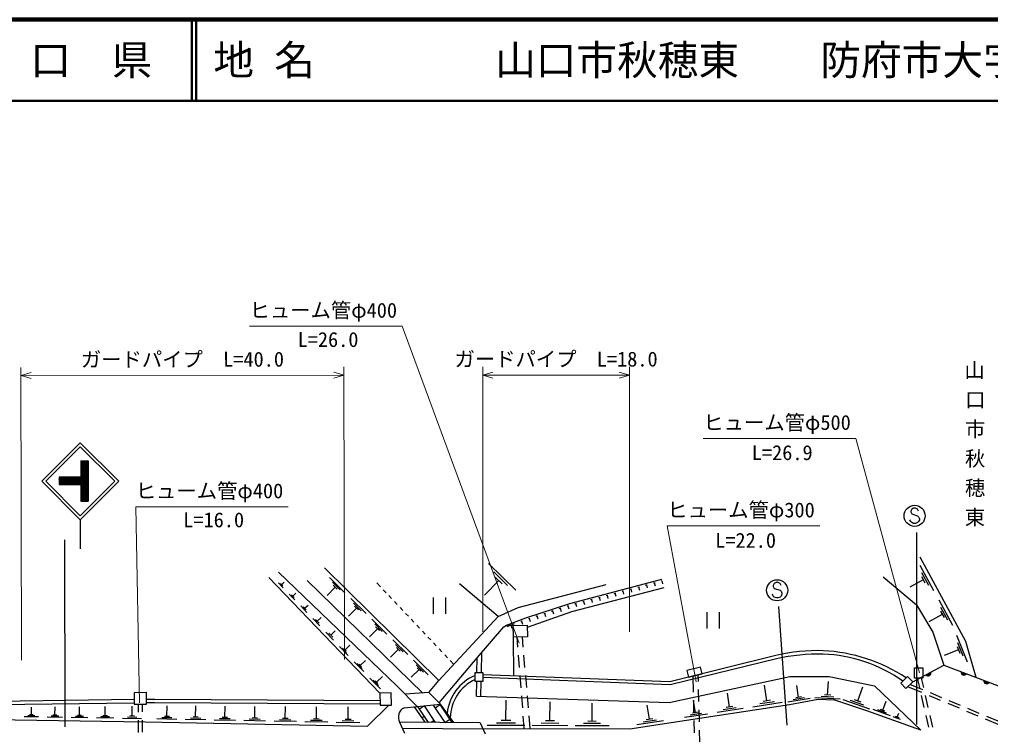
# Model space of a CAD drawing. Units: millimetres, scale not verified. Extents: x 40000 to 680000, y 20000 to 380000.
# Drawn here: x 346536 to 465952, y 292024 to 380000 of the extents above; entities that cross this region are included whole.
import ezdxf
from ezdxf.enums import TextEntityAlignment as Align

# ---------------------------------------------------------------- set-up
doc = ezdxf.new("R2010")
doc.units = ezdxf.units.MM
doc.header["$LTSCALE"] = 1000
for name, color, linetype, lineweight in [('M-BGD', 7, 'Continuous', 25), ('M-BMK-HTXT', 7, 'Continuous', 13), ('M-STR-HTXT', 7, 'Continuous', 13), ('M-STR-STR1', 1, 'Continuous', 25), ('M-STR-STRC', 7, 'Continuous', 25), ('M-TTL', 2, 'Continuous', 140), ('M-TTL-LINE', 7, 'Continuous', 50)]:
    doc.layers.add(name, color=color, linetype=linetype, lineweight=lineweight)
doc.layers.add('M-TTL-TXT', color=7, linetype='Continuous')
doc.styles.add('ＭＳ ゴシック', font='')
doc.styles.get('ＭＳ ゴシック').set_extended_font_data('MS Gothic')

msp = doc.modelspace()

# ---------------------------------------------------------------- linework, layer by layer
at = {"layer": 'M-BGD'}
for p, q in [((404232, 313088), (407596, 309773)), ((378410, 311999), (392991, 297965)), ((398114, 298662), (384037, 312531)), ((404852, 312035), (406534, 310378)), ((457243, 312853), (458930, 309742)), ((457458, 311962), (458301, 310407)), ((390861, 297116), (377215, 311351)), ((378986, 310082), (378399, 310694)), ((378921, 310313), (378628, 310620)), ((378774, 310466), (379101, 310780)), ((396143, 297134), (381934, 310962)), ((384665, 311351), (386563, 309481)), ((385015, 310757), (385964, 309822)), ((390491, 310677), (390933, 310208)), ((405405, 306534), (400636, 310586)), ((405472, 310982), (403704, 309188)), ((405052, 311396), (405893, 310568)), ((424503, 310675), (424697, 310727)), ((424600, 310701), (424702, 310314)), ((425470, 310931), (425584, 310961)), ((425527, 310946), (425629, 310559)), ((457672, 311072), (456013, 310172)), ((457461, 311461), (457883, 310683)), ((380389, 308619), (379719, 309317)), ((380147, 309057), (380520, 309414)), ((385365, 310163), (384368, 309151)), ((385128, 310397), (385602, 309929)), ((391276, 309845), (391619, 309481)), ((419669, 309399), (419862, 309450)), ((419766, 309424), (419868, 309038)), ((420636, 309654), (420829, 309705)), ((420733, 309680), (420835, 309293)), ((421603, 309909), (421796, 309961)), ((421699, 309935), (421802, 309548)), ((422570, 310165), (422763, 310216)), ((422666, 310190), (422768, 309804)), ((423536, 310420), (423730, 310471)), ((423633, 310446), (423735, 310059)), ((380315, 308883), (379980, 309232)), ((387287, 308768), (389160, 306922)), ((387632, 308181), (388569, 307259)), ((391962, 309117), (392306, 308754)), ((392649, 308390), (392992, 308026)), ((397416, 308884), (397416, 306884)), ((398916, 308884), (398916, 306884)), ((414835, 308122), (415028, 308173)), ((414931, 308148), (415034, 307761)), ((415802, 308377), (415995, 308428)), ((415898, 308403), (416000, 308016)), ((416768, 308633), (416962, 308684)), ((416865, 308658), (416967, 308272)), ((417735, 308888), (417929, 308939)), ((417832, 308914), (417934, 308527)), ((418702, 309143), (418896, 309194)), ((418799, 309169), (418901, 308782)), ((459587, 308587), (461274, 305476)), ((381882, 307061), (381125, 307851)), ((381798, 307360), (381419, 307755)), ((381608, 307557), (382030, 307961)), ((387978, 307595), (386993, 306596)), ((387744, 307826), (388212, 307364)), ((393335, 307663), (393678, 307299)), ((394022, 306936), (394365, 306572)), ((411021, 306918), (411211, 306979)), ((411116, 306949), (411240, 306568)), ((411972, 307226), (412163, 307288)), ((412067, 307257), (412191, 306877)), ((412923, 307535), (413114, 307597)), ((413019, 307566), (413142, 307186)), ((413875, 307844), (414065, 307906)), ((413970, 307875), (414093, 307494)), ((431077, 307073), (431077, 305073)), ((432577, 307073), (432577, 305073)), ((459801, 307697), (460645, 306142)), ((459805, 307196), (460226, 306418)), ((383470, 305404), (382620, 306291)), ((383376, 305739), (382951, 306183)), ((383163, 305961), (383636, 306414)), ((389885, 306208), (391734, 304387)), ((394708, 306208), (395051, 305845)), ((408179, 305960), (408366, 306030)), ((408272, 305995), (408413, 305621)), ((409119, 306300), (409309, 306362)), ((409214, 306331), (409338, 305951)), ((410070, 306609), (410260, 306671)), ((410165, 306640), (410289, 306259)), ((460016, 306807), (458356, 305907)), ((385161, 303640), (384212, 304630)), ((384819, 304262), (385347, 304768)), ((390566, 305051), (389595, 304065)), ((390225, 305630), (391150, 304719)), ((390335, 305279), (390797, 304823)), ((395394, 305481), (395738, 305117)), ((396081, 304754), (396424, 304390)), ((407267, 305449), (406434, 305487)), ((406494, 305326), (407430, 305678)), ((406962, 305502), (407103, 305128)), ((385056, 304014), (384581, 304509)), ((392458, 303673), (394283, 301875)), ((396767, 304027), (397110, 303663)), ((407323, 299235), (407301, 304020)), ((407700, 304029), (407797, 302781)), ((408345, 304045), (408452, 302782)), ((461780, 304250), (463090, 300963)), ((461888, 303341), (462543, 301697)), ((386961, 301763), (385906, 302863)), ((386770, 302108), (386243, 302658)), ((386712, 302316), (386448, 302591)), ((386580, 302454), (387167, 303016)), ((393131, 302531), (392172, 301557)), ((392794, 303102), (393707, 302203)), ((392903, 302755), (393359, 302306)), ((397453, 303299), (397797, 302936)), ((398140, 302572), (398483, 302208)), ((403350, 299670), (403406, 302126)), ((461997, 302432), (460243, 301733)), ((461833, 302843), (462160, 302021)), ((388876, 299765), (387709, 300982)), ((388455, 300529), (389104, 301152)), ((395007, 301161), (396809, 299387)), ((398826, 301845), (399169, 301481)), ((399513, 301118), (399955, 300649)), ((402796, 299670), (402837, 301461)), ((407874, 301784), (407990, 300288)), ((408536, 301786), (408661, 300291)), ((388665, 300147), (388082, 300756)), ((388601, 300377), (388309, 300681)), ((395671, 300034), (394725, 299073)), ((395339, 300598), (396240, 299710)), ((395446, 300256), (395896, 299812)), ((390915, 297638), (389628, 298980)), ((390682, 298059), (390039, 298731)), ((390611, 298313), (390289, 298649)), ((390450, 298481), (391166, 299167)), ((402729, 296763), (402771, 298572)), ((403283, 296763), (403324, 298572)), ((408067, 299291), (408183, 297796)), ((408745, 299294), (408871, 297800)), ((426413, 295961), (441285, 299188)), ((429333, 299201), (429379, 297244)), ((429971, 299361), (429990, 298575)), ((445915, 296879), (446023, 298546)), ((457245, 297799), (456983, 298949)), ((457731, 297799), (457469, 298949)), ((430014, 297575), (430049, 296075)), ((438453, 296169), (438156, 298101)), ((442351, 296603), (442126, 298069)), ((449615, 296159), (450232, 297909)), ((451674, 298004), (457384, 292566)), ((457503, 297192), (455763, 297918)), ((457635, 297526), (456043, 298191)), ((341929, 296129), (360642, 296361)), ((402729, 296763), (426413, 295961)), ((406366, 293755), (406375, 296239)), ((408261, 296799), (408377, 295303)), ((408955, 296803), (409081, 295309)), ((429403, 296244), (429438, 294744)), ((429671, 294709), (429441, 296209)), ((433850, 295404), (433588, 297110)), ((438906, 296238), (438000, 296099)), ((443782, 296447), (441032, 296025)), ((443067, 296525), (441692, 296314)), ((442695, 296655), (442007, 296550)), ((447451, 296361), (444325, 296563)), ((446683, 296620), (445120, 296721)), ((446306, 296853), (445524, 296904)), ((451101, 295142), (447819, 296301)), ((450358, 295651), (448717, 296230)), ((450025, 296014), (449204, 296304)), ((457800, 295361), (457467, 296824)), ((458286, 295361), (457953, 296824)), ((459810, 296229), (458426, 296807)), ((459942, 296563), (458558, 297141)), ((462249, 295600), (460865, 296178)), ((341934, 295708), (360649, 295940)), ((348010, 294444), (348026, 295384)), ((350899, 294412), (350916, 295420)), ((353921, 294379), (353939, 295457)), ((357080, 294345), (357099, 295496)), ((360383, 294309), (360404, 295537)), ((361145, 295761), (361146, 294800)), ((361612, 295770), (361612, 294808)), ((364671, 294251), (364696, 295562)), ((368200, 294192), (368226, 295541)), ((371800, 294132), (371827, 295519)), ((375474, 294071), (375502, 295497)), ((379222, 294008), (379251, 295474)), ((383047, 293945), (383076, 295451)), ((386949, 293879), (386979, 295427)), ((389325, 293046), (391957, 295653)), ((393825, 295330), (395431, 295464)), ((395088, 295436), (396389, 293534)), ((395498, 295474), (396792, 293530)), ((396346, 295554), (395722, 295138)), ((397699, 293522), (396346, 295554)), ((397405, 295658), (398846, 293511)), ((397648, 295296), (398270, 295714)), ((399756, 293503), (398253, 295741)), ((399953, 293501), (398327, 295748)), ((411777, 293703), (411785, 296056)), ((416952, 293654), (416960, 295881)), ((424012, 293905), (423743, 295658)), ((441224, 295695), (426690, 293463)), ((430073, 295076), (430108, 293576)), ((435515, 295223), (432316, 294732)), ((434682, 295313), (433083, 295068)), ((434250, 295465), (433450, 295342)), ((440338, 295964), (436715, 295407)), ((439396, 296066), (437584, 295788)), ((457384, 292566), (450732, 294966)), ((453648, 294339), (451517, 295108)), ((453167, 294674), (452101, 295058)), ((452951, 294912), (452418, 295104)), ((452685, 295008), (453095, 296145)), ((462117, 295266), (460733, 295844)), ((464556, 294637), (463172, 295215)), ((348888, 294194), (347125, 294223)), ((348449, 294319), (347567, 294333)), ((348231, 294440), (347790, 294447)), ((351840, 294144), (349951, 294176)), ((351370, 294278), (350425, 294294)), ((351136, 294408), (350663, 294416)), ((354927, 294093), (352906, 294127)), ((354424, 294236), (353413, 294253)), ((354173, 294375), (353668, 294383)), ((358155, 294039), (355996, 294075)), ((357617, 294192), (356538, 294210)), ((357350, 294340), (356810, 294349)), ((361530, 293982), (359227, 294021)), ((360957, 294146), (359805, 294165)), ((360671, 294304), (360096, 294314)), ((361147, 293800), (361148, 292300)), ((361613, 293808), (361614, 292308)), ((365894, 293899), (363435, 293947)), ((365282, 294075), (364053, 294099)), ((364978, 294245), (364363, 294257)), ((369458, 293830), (366929, 293879)), ((368829, 294011), (367564, 294036)), ((368516, 294186), (367884, 294198)), ((373094, 293760), (370493, 293810)), ((372447, 293946), (371147, 293971)), ((372125, 294126), (371475, 294138)), ((376139, 293880), (374802, 293905)), ((375808, 294064), (375140, 294077)), ((379906, 293812), (378532, 293838)), ((379566, 294002), (378879, 294015)), ((383749, 293743), (382337, 293770)), ((383400, 293938), (382694, 293951)), ((387311, 293872), (386586, 293887)), ((396317, 294244), (396033, 294054)), ((398846, 293511), (399469, 293929)), ((398870, 294822), (398956, 294879)), ((408454, 294306), (408570, 292811)), ((409165, 294312), (409291, 292817)), ((424867, 293812), (423224, 293560)), ((424423, 293968), (423601, 293842)), ((431135, 294550), (428322, 294118)), ((430403, 294630), (428997, 294414)), ((430023, 294763), (429319, 294655)), ((454888, 293892), (453978, 294220)), ((454704, 294096), (454249, 294260)), ((454477, 294178), (454652, 294663)), ((458355, 292924), (458022, 294386)), ((458841, 292924), (458508, 294386)), ((464424, 294303), (463040, 294881)), ((467086, 293191), (465347, 293918)), ((467071, 293588), (465479, 294252)), ((376804, 293688), (374130, 293740)), ((380589, 293615), (377841, 293668)), ((384452, 293541), (381627, 293595)), ((388392, 293465), (385490, 293521)), ((387670, 293672), (386219, 293700)), ((397537, 293764), (397180, 293527)), ((408692, 293126), (404035, 293143)), ((407529, 293441), (405200, 293449)), ((406948, 293753), (405784, 293757)), ((413980, 293107), (409569, 293123)), ((412879, 293405), (410673, 293413)), ((412328, 293701), (411225, 293705)), ((419038, 293090), (414863, 293104)), ((417995, 293372), (415908, 293379)), ((417474, 293652), (416431, 293656)), ((425722, 293719), (422436, 293215)), ((429462, 293745), (429497, 292245)), ((430131, 292576), (430167, 291077))]:
    msp.add_line(p, q, dxfattribs=at)
for points in [[(464184, 299063), (462929, 303465), (457287, 313869)], [(396889, 297186), (398114, 298662), (405405, 306534), (407883, 307668), (418692, 310493)], [(406434, 305487), (408803, 306378), (414230, 308140), (425541, 311127)], [(452760, 311439), (456845, 307976), (458836, 304635), (460195, 300564)], [(425763, 310094), (414423, 307117), (408975, 305213)], [(398165, 295910), (402837, 301461), (406112, 305292), (406434, 305487)], [(439551, 301762), (426528, 298498), (403515, 299381)], [(439647, 301345), (426564, 298152), (403515, 299036)], [(456383, 298524), (460195, 300564), (470716, 296605), (485534, 297466)], [(441285, 299188), (446115, 299158), (451674, 298004)], [(392991, 297965), (395431, 295464), (398327, 295748), (396889, 297186), (393950, 296982)], [(362168, 296380), (363172, 296393), (390878, 296225)], [(450732, 294966), (446813, 296272), (444748, 296333), (441224, 295695)], [(362175, 295959), (363173, 295971), (390886, 295803)], [(343291, 293887), (361993, 293575), (389325, 293046)], [(426690, 293463), (421589, 292681), (403513, 292744)]]:
    msp.add_lwpolyline(points, dxfattribs=at)
for points in [[(407267, 305449), (408968, 305490), (409003, 304060), (407301, 304020)], [(428810, 299070), (430490, 299491), (430283, 300315), (428603, 299894)], [(456593, 300227), (457637, 300227), (457637, 298949), (456593, 298949)], [(402570, 299670), (403515, 299670), (403515, 298572), (402570, 298572)], [(455747, 299174), (454901, 298346), (455537, 297696), (456383, 298524)], [(360653, 295753), (362178, 295780), (362153, 297186), (360628, 297159)], [(390889, 295632), (392293, 295659), (392265, 297143), (390861, 297116)]]:
    msp.add_lwpolyline(points, close=True, dxfattribs=at)
for centre, radius, start, end in [((444766, 279100), 23254, 88.53014, 102.95818), ((444325, 281850), 20522, 56.73989, 87.08975), ((444766, 279100), 22826, 88.53014, 102.95818), ((444694, 283860), 18070, 54.62693, 87.91553), ((462667, 299692), 354, 168.17492, 330.5801), ((462667, 299692), 283, 170.39896, 328.35606), ((404842, 294004), 5763, 113.21871, 173.48714), ((404840, 294004), 5320, 115.25363, 178.98808), ((458264, 299592), 354, 216.94979, 19.35497), ((458264, 299592), 283, 219.17383, 17.13093), ((458264, 299592), 212, 222.92016, 13.3846), ((458264, 299592), 142, 230.63189, 5.67287), ((458264, 299592), 100, 240.94955, 355.35521), ((462667, 299692), 212, 174.14528, 324.60973), ((462667, 299692), 142, 181.85701, 316.898), ((462667, 299692), 100, 192.17468, 306.58034), ((465474, 298636), 354, 168.17492, 330.5801), ((465474, 298636), 283, 170.39896, 328.35606), ((465474, 298636), 212, 174.14528, 324.60973), ((465474, 298636), 142, 181.85701, 316.898), ((465474, 298636), 100, 192.17468, 306.58034), ((394429, 294182), 1297, 117.76042, 208.51421)]:
    msp.add_arc(centre, radius, start, end, dxfattribs=at)
at = {"layer": 'M-STR-HTXT'}
for p, q in [((393584, 342256), (374834, 342256)), ((407998, 303271), (393584, 342256)), ((346785, 301190), (346729, 337189)), ((386492, 301251), (386436, 337251)), ((403515, 304670), (403515, 337251)), ((421537, 304670), (421537, 337251)), ((346731, 336190), (347980, 336566)), ((346731, 336190), (386438, 336251)), ((346731, 336190), (347981, 335816)), ((386438, 336251), (385187, 336624)), ((386438, 336251), (385188, 335874)), ((403515, 336251), (404765, 336626)), ((403515, 336251), (421537, 336251)), ((403515, 336251), (404765, 335876)), ((421537, 336251), (420287, 336626)), ((421537, 336251), (420287, 335876)), ((449378, 328454), (430628, 328454)), ((457226, 299614), (449378, 328454)), ((360838, 320043), (379588, 320043)), ((361288, 295948), (360838, 320043)), ((426196, 317693), (444946, 317693)), ((429732, 298515), (426196, 317693))]:
    msp.add_line(p, q, dxfattribs=at)
at = {"layer": 'M-STR-STR1'}
for p, q in [((393289, 293564), (393869, 292180)), ((403191, 293470), (393289, 293564)), ((393597, 292830), (403517, 292736)), ((403191, 293470), (403800, 292100))]:
    msp.add_line(p, q, dxfattribs=at)
at = {"layer": 'M-STR-STRC'}
for p, q in [((349277, 323180), (354014, 327918)), ((349772, 323180), (354014, 327423)), ((354014, 327918), (358752, 323180)), ((354014, 327423), (358257, 323180)), ((354097, 325718), (354997, 325718)), ((354097, 325718), (354097, 323686)), ((354097, 325631), (354184, 325718)), ((354097, 325489), (354326, 325718)), ((354097, 325348), (354467, 325718)), ((354097, 325207), (354609, 325718)), ((354097, 325065), (354750, 325718)), ((354097, 324924), (354891, 325718)), ((354097, 324782), (354997, 325682)), ((354997, 324711), (354097, 325611)), ((354097, 324641), (354997, 325541)), ((354997, 324570), (354097, 325470)), ((354097, 324499), (354997, 325399)), ((354997, 324429), (354097, 325329)), ((354097, 324358), (354997, 325258)), ((354997, 324287), (354097, 325187)), ((354097, 324217), (354997, 325117)), ((354997, 324146), (354097, 325046)), ((354097, 324075), (354997, 324975)), ((354997, 324004), (354097, 324904)), ((354097, 323934), (354997, 324834)), ((354997, 324853), (354131, 325718)), ((354997, 324994), (354272, 325718)), ((354997, 325136), (354414, 325718)), ((354997, 325277), (354555, 325718)), ((354997, 325419), (354697, 325718)), ((354997, 325560), (354838, 325718)), ((354997, 325702), (354980, 325718)), ((354997, 325718), (354997, 320753)), ((354097, 323686), (351404, 323686)), ((351404, 323686), (351404, 322786)), ((351404, 323645), (351445, 323686)), ((351404, 323504), (351586, 323686)), ((351404, 323362), (351727, 323686)), ((351404, 323221), (351869, 323686)), ((351404, 323079), (352010, 323686)), ((351404, 322938), (352152, 323686)), ((351404, 322797), (352293, 323686)), ((352255, 322786), (351404, 323637)), ((352396, 322786), (351496, 323686)), ((351535, 322786), (352435, 323686)), ((352538, 322786), (351638, 323686)), ((351676, 322786), (352576, 323686)), ((352679, 322786), (351779, 323686)), ((351817, 322786), (352717, 323686)), ((352821, 322786), (351921, 323686)), ((351959, 322786), (352859, 323686)), ((352962, 322786), (352062, 323686)), ((352100, 322786), (353000, 323686)), ((353104, 322786), (352204, 323686)), ((352242, 322786), (353142, 323686)), ((353245, 322786), (352345, 323686)), ((352383, 322786), (353283, 323686)), ((353386, 322786), (352486, 323686)), ((352525, 322786), (353425, 323686)), ((353528, 322786), (352628, 323686)), ((352666, 322786), (353566, 323686)), ((353669, 322786), (352769, 323686)), ((352807, 322786), (353707, 323686)), ((353811, 322786), (352911, 323686)), ((352949, 322786), (353849, 323686)), ((353952, 322786), (353052, 323686)), ((353090, 322786), (353990, 323686)), ((354094, 322786), (353194, 323686)), ((353232, 322786), (354997, 324551)), ((354997, 322024), (353335, 323686)), ((353373, 322786), (354997, 324409)), ((354997, 322166), (353476, 323686)), ((353515, 322786), (354997, 324268)), ((354997, 322307), (353618, 323686)), ((353656, 322786), (354997, 324127)), ((354997, 322449), (353759, 323686)), ((353797, 322786), (354997, 323985)), ((354997, 322590), (353901, 323686)), ((353939, 322786), (354997, 323844)), ((354997, 322731), (354042, 323686)), ((354080, 322786), (354997, 323702)), ((354997, 323863), (354097, 324763)), ((354097, 323792), (354997, 324692)), ((354997, 323721), (354097, 324621)), ((354997, 323580), (354097, 324480)), ((354997, 323439), (354097, 324339)), ((354997, 323297), (354097, 324197)), ((354997, 323156), (354097, 324056)), ((354997, 323014), (354097, 323914)), ((354997, 322873), (354097, 323773)), ((349277, 323180), (354014, 318443)), ((349772, 323180), (354014, 318938)), ((352113, 322786), (351404, 323496)), ((351972, 322786), (351404, 323354)), ((351831, 322786), (351404, 323213)), ((351689, 322786), (351404, 323071)), ((351548, 322786), (351404, 322930)), ((351406, 322786), (351404, 322788)), ((351404, 322786), (354097, 322786)), ((354014, 318938), (358257, 323180)), ((354014, 318443), (358752, 323180)), ((354097, 322661), (354997, 323561)), ((354097, 322519), (354997, 323419)), ((354097, 322378), (354997, 323278)), ((354097, 322237), (354997, 323137)), ((354097, 322095), (354997, 322995)), ((354097, 321954), (354997, 322854)), ((354097, 322786), (354097, 320753)), ((354997, 321883), (354097, 322783)), ((354097, 321812), (354997, 322712)), ((354997, 321741), (354097, 322641)), ((354097, 321671), (354997, 322571)), ((354997, 321600), (354097, 322500)), ((354097, 321529), (354997, 322429)), ((354997, 321459), (354097, 322359)), ((354097, 321388), (354997, 322288)), ((354997, 321317), (354097, 322217)), ((354097, 321247), (354997, 322147)), ((354997, 321176), (354097, 322076)), ((354097, 321105), (354997, 322005)), ((354997, 321034), (354097, 321934)), ((354097, 320964), (354997, 321864)), ((354997, 320893), (354097, 321793)), ((354097, 320822), (354997, 321722)), ((354995, 320753), (354097, 321651)), ((354853, 320753), (354097, 321510)), ((354712, 320753), (354097, 321368)), ((354169, 320753), (354997, 321581)), ((354310, 320753), (354997, 321439)), ((354452, 320753), (354997, 321298)), ((354570, 320753), (354097, 321227)), ((354429, 320753), (354097, 321086)), ((354287, 320753), (354097, 320944)), ((354146, 320753), (354097, 320803)), ((354097, 320753), (354997, 320753)), ((354593, 320753), (354997, 321157)), ((354735, 320753), (354997, 321015)), ((354876, 320753), (354997, 320874)), ((456254, 319761), (456135, 319525)), ((456135, 319525), (456135, 319407)), ((456135, 319407), (456254, 319170)), ((456490, 319879), (456254, 319761)), ((456254, 319170), (456963, 318934)), ((456726, 319879), (456490, 319879)), ((456963, 319761), (456726, 319879)), ((457081, 319525), (456963, 319761)), ((456963, 318934), (457081, 318816)), ((354014, 318443), (354014, 314887)), ((456135, 318225), (456017, 318461)), ((456254, 318107), (456135, 318225)), ((456490, 317988), (456254, 318107)), ((456726, 317988), (456490, 317988)), ((456963, 318107), (456726, 317988)), ((457081, 318225), (456963, 318107)), ((457081, 318816), (457199, 318579)), ((457199, 318461), (457081, 318225)), ((457199, 318579), (457199, 318461)), ((456845, 316881), (456845, 293271)), ((352172, 292988), (352119, 315992)), ((439355, 310601), (439237, 310365)), ((439592, 310719), (439355, 310601)), ((439828, 310719), (439592, 310719)), ((440064, 310601), (439828, 310719)), ((440183, 310365), (440064, 310601)), ((439237, 309065), (439119, 309301)), ((439237, 310365), (439237, 310247)), ((439237, 310247), (439355, 310010)), ((439355, 310010), (440064, 309774)), ((440064, 309774), (440183, 309656)), ((440183, 309656), (440301, 309419)), ((440301, 309301), (440183, 309065)), ((440301, 309419), (440301, 309301)), ((439355, 308947), (439237, 309065)), ((439592, 308829), (439355, 308947)), ((439828, 308829), (439592, 308829)), ((440064, 308947), (439828, 308829)), ((440183, 309065), (440064, 308947)), ((439868, 307800), (440894, 293192))]:
    msp.add_line(p, q, dxfattribs=at)
for centre in [(456608, 318934), (439710, 309774)]:
    msp.add_circle(centre, 1300, dxfattribs=at)
at = {"layer": 'M-TTL'}
msp.add_line((680000, 380000), (40000, 380000), dxfattribs=at)
at = {"layer": 'M-TTL-LINE'}
for p, q in [((367750, 380000), (367750, 370000)), ((368250, 380000), (368250, 370000)), ((40000, 370000), (680000, 370000))]:
    msp.add_line(p, q, dxfattribs=at)

# ---------------------------------------------------------------- texts
at = {"layer": 'M-BMK-HTXT', "style": 'ＭＳ ゴシック'}
for s, p in [('山', (463990, 335368)), ('口', (464068, 331751)), ('市', (464068, 328135)), ('秋', (464048, 324518)), ('穂', (464048, 320901)), ('東', (464029, 317285))]:
    msp.add_text(s, height=1833, dxfattribs=at).set_placement(p, align=Align.BOTTOM_CENTER)
at = {"layer": 'M-STR-HTXT', "style": 'ＭＳ ゴシック'}
for s, p in [('ヒューム管φ400', (374834, 342756)), ('ヒューム管φ500', (430628, 328954)), ('ヒューム管φ400', (360838, 320543)), ('ヒューム管φ300', (426196, 318193))]:
    msp.add_text(s, height=1833, dxfattribs=at).set_placement(p, align=Align.BOTTOM_LEFT)
for s, p in [('L=26.0', (384483, 339157)), ('ガードパイプ  L=18.0', (412526, 336751)), ('L=26.9', (440333, 325241)), ('L=16.0', (370421, 316975)), ('L=22.0', (435829, 314458))]:
    msp.add_text(s, height=1833, dxfattribs=at).set_placement(p, align=Align.BOTTOM_CENTER)
msp.add_text('ガードパイプ  L=40.0', height=1833, rotation=0.089, dxfattribs=at).set_placement((366583, 336720), align=Align.BOTTOM_CENTER)
at = {"layer": 'M-TTL-TXT', "style": 'ＭＳ ゴシック'}
for s, p in [('地 名', (370380, 375000)), ('山口市秋穂東\u3000\u3000防府市大字大道', (405024, 375000))]:
    msp.add_text(s, height=3666, dxfattribs=at).set_placement(p, align=Align.MIDDLE_LEFT)
msp.add_text('山\u3000口\u3000県', height=3666, dxfattribs=at).set_placement((350375, 375000), align=Align.MIDDLE_CENTER)

doc.saveas('drawing.dxf')
